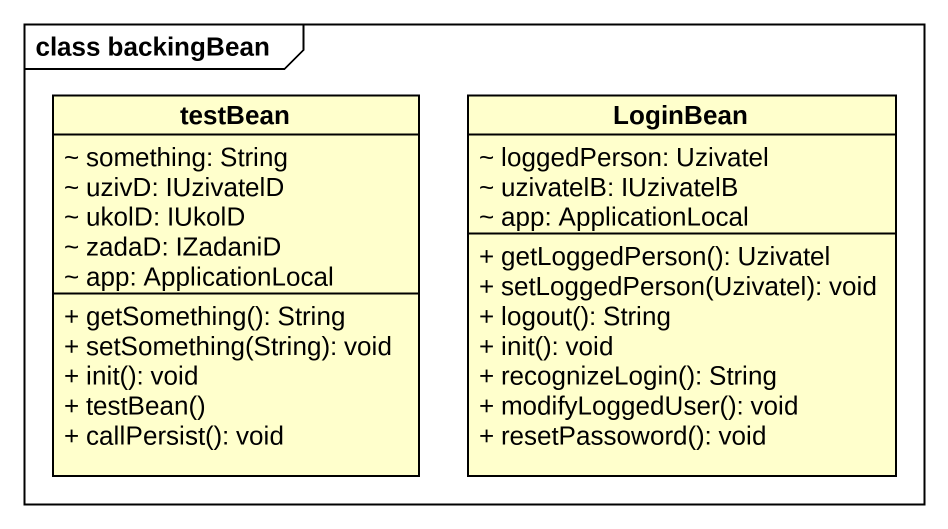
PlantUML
@startuml
mainframe class backingBean
hide circle
hide empty members
skinparam classAttributeIconSize 0
class testBean {
  ~ something: String
  ~ uzivD: IUzivatelD
  ~ ukolD: IUkolD
  ~ zadaD: IZadaniD
  ~ app: ApplicationLocal
  + getSomething(): String
  + setSomething(String): void
  + init(): void
  + testBean()
  + callPersist(): void
}
class LoginBean {
  ~ loggedPerson: Uzivatel
  ~ uzivatelB: IUzivatelB
  ~ app: ApplicationLocal
  + getLoggedPerson(): Uzivatel
  + setLoggedPerson(Uzivatel): void
  + logout(): String
  + init(): void
  + recognizeLogin(): String
  + modifyLoggedUser(): void
  + resetPassoword(): void
}
@enduml
